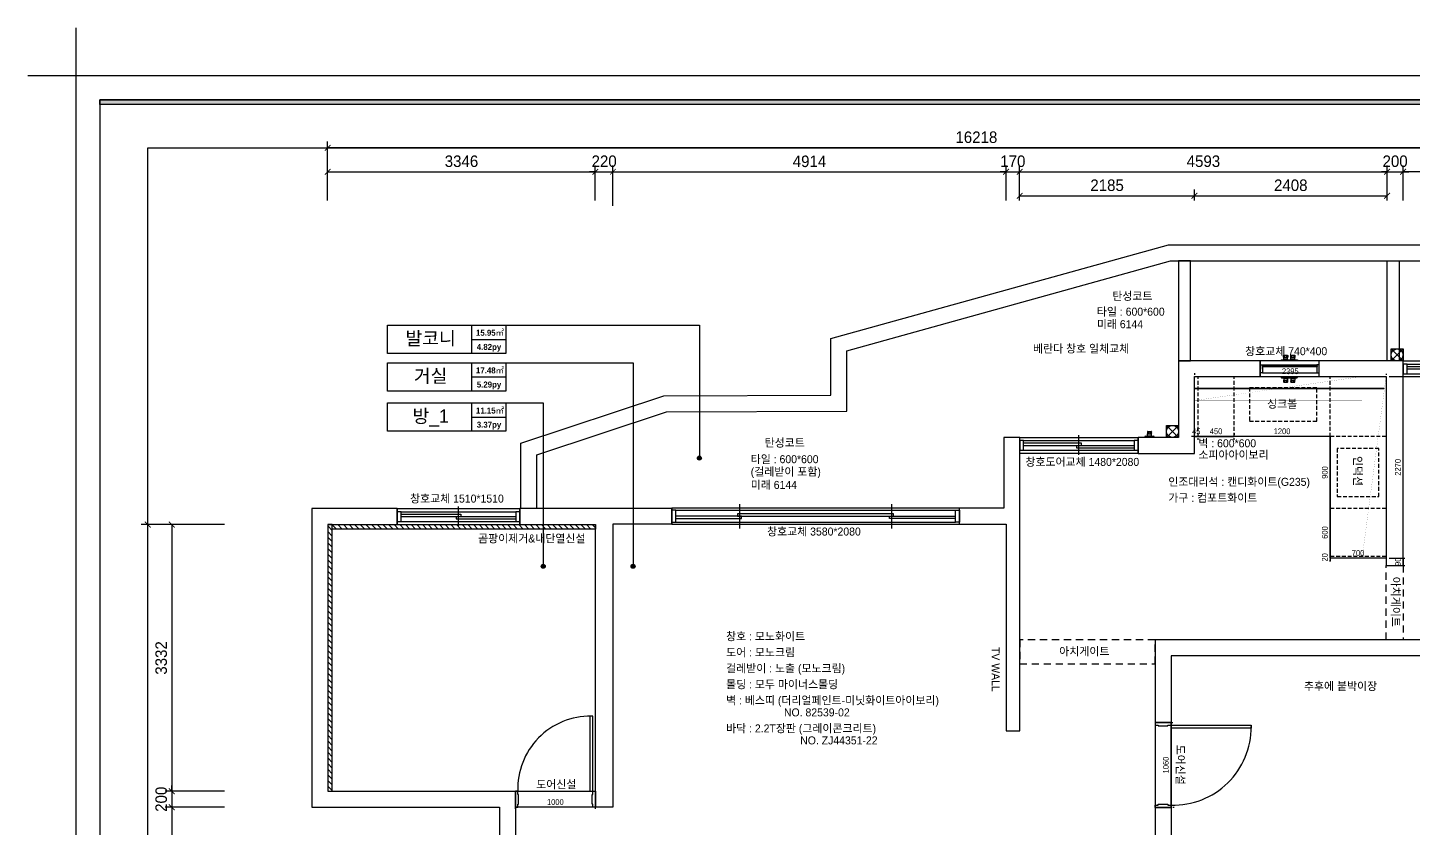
# Model space of a CAD drawing. Header units: millimetres. Extents: x 332171 to 384371, y 54317 to 89920.
# Drawn here: x 332171 to 349490, y 63334 to 73337 of the extents above; entities that cross this region are included whole.
import ezdxf
from ezdxf.enums import TextEntityAlignment as Align

# ---------------------------------------------------------------- set-up
doc = ezdxf.new("R2010")
doc.units = ezdxf.units.MM
doc.header["$LTSCALE"] = 60
doc.linetypes.add('DH-HID2', pattern=[1.2, 0.8, -0.4])
doc.linetypes.add('HID', pattern=[2.5, 1.5, -1])
for name, color, linetype in [('0-ELC TEXT', 7, 'Continuous'), ('03-TEXT', 3, 'Continuous'), ('04-WIN', 4, 'Continuous'), ('07-DIM WAL', 5, 'Continuous'), ('2CONTINUOUS', 2, 'Continuous'), ('3.기호.계단선', 30, 'Continuous'), ('_LIBR', 4, 'Continuous'), ('CO-DO-FR', 7, 'Continuous'), ('CO-DOOR', 8, 'Continuous'), ('F-DOOR', 6, 'Continuous'), ('fin', 5, 'Continuous'), ('FORM(YOURNAME)-1', 1, 'Continuous'), ('FORM(YOURNAME)-11', 1, 'Continuous'), ('FU-FURM', 251, 'DH-HID2'), ('설비', 140, 'Continuous')]:
    doc.layers.add(name, color=color, linetype=linetype)
doc.styles.add('YOURNAME', font='HY울릉도M.TTF')
doc.styles.add('넥슨고딕', font='NEXONLv1GothicBold.ttf')
doc.styles.add('코레일둥고', font='Korail_Round_Gothic_Medium.ttf')
doc.dimstyles.new('40', dxfattribs={"dimscale": 40, "dimtxt": 1.8, "dimasz": 0.9, "dimexe": 0.5, "dimexo": 1, "dimgap": 0.7, "dimtad": 1, "dimdec": 0, "dimzin": 0, "dimdsep": 46, "dimtxsty": 'YOURNAME', "dimblk": 'NONE', "dimcen": 0, "dimclrd": 1, "dimclre": 1, "dimclrt": 7, "dimadec": 0, "dimazin": 0, "dimtfac": 1, "dimtdec": 0, "dimtix": 1, "dimtmove": 2, "dimatfit": 3, "dimldrblk": 'NONE', "dimfxl": 1, "dimtolj": 1, "dimtzin": 0, "dimarcsym": 0})
doc.dimstyles.new('YOURNAME-80', dxfattribs={"dimscale": 80, "dimtxt": 1.8, "dimasz": 0.9, "dimexe": 1, "dimexo": 3, "dimgap": 0.7, "dimtad": 1, "dimdec": 0, "dimzin": 0, "dimdsep": 46, "dimtxsty": 'YOURNAME', "dimblk": 'ARCHTICK', "dimcen": 0, "dimclrd": 1, "dimclre": 1, "dimclrt": 7, "dimadec": 0, "dimazin": 0, "dimtfac": 1, "dimtdec": 0, "dimtix": 1, "dimtmove": 2, "dimatfit": 3, "dimldrblk": 'ARCHTICK', "dimfxl": 1, "dimtolj": 1, "dimtzin": 0, "dimarcsym": 0})

# ---------------------------------------------------------------- blocks, each defined once
blk = doc.blocks.new('FORM-ELEVATION')
at = {"layer": 'FORM(YOURNAME)-11'}
h = blk.add_hatch(color=256, dxfattribs=at)
h.dxf.hatch_style = 1
h.paths.add_polyline_path([(-10309, 35708), (71691, 35708), (71691, 35508), (-10309, 35508)])
h.paths.add_polyline_path([(-10309, -21492), (71691, -21492), (71691, -21692), (-10309, -21692)])
at = {"layer": 'Defpoints', "color": 1}
blk.add_lwpolyline([(-11309, 38708), (-11309, 36708), (-13309, 36708)], dxfattribs=at)
at = {"layer": 'Defpoints', "color": 158}
for points in [[(-10309, -21692), (71691, -21692), (71691, 35708), (-10309, 35708)], [(-8309, 33708), (61071, 33708), (61071, -19692), (-8309, -19692)]]:
    blk.add_lwpolyline(points, close=True, dxfattribs=at)
at = {"layer": 'FORM(YOURNAME)-11', "color": 250}
blk.add_lwpolyline([(-11309, -22692), (72691, -22692), (72691, 36708), (-11309, 36708)], close=True, dxfattribs=at)
at = {"layer": 'FORM(YOURNAME)-11'}
blk.add_lwpolyline([(-10309, 35708), (71691, 35708), (71691, 35508), (-10309, 35508)], close=True, dxfattribs=at)
at = {"layer": 'FORM(YOURNAME)-11', "color": 3, "style": 'YOURNAME'}
for tag, height, p in [('1', 450, (71041, -1219)), ('2', 450, (71041, -1863)), ('3', 450, (71041, -3150)), ('4', 450, (71041, -5081)), ('5', 515, (71041, -7398)), ('6', 515, (71041, -9650)), ('7', 515, (71041, -11903)), ('8', 515, (71041, -14155)), ('9', 515, (71041, -16408)), ('10', 515, (66791, -18596)), ('11', 515, (71041, -18660)), ('12', 515, (66791, -20848)), ('13', 515, (71041, -20848))]:
    blk.add_attdef(tag, text='', height=height, dxfattribs=at).set_placement(p, align=Align.MIDDLE_RIGHT)
blk = doc.blocks.new('A$C004A4CAE')
at = {"layer": 'fin', "color": 6}
for p, q in [((0, 0), (0, 5)), ((200, 15), (10, 15)), ((36, 69), (36, 70)), ((84, 69), (36, 69)), ((51, 63), (36, 63)), ((51, 57), (36, 57)), ((51, 51), (36, 51)), ((36, 23), (36, 45)), ((84, 45), (36, 45)), ((82, 72), (38, 72)), ((82, 21), (38, 21)), ((43, 15), (43, 21)), ((84, 63), (69, 63)), ((84, 57), (69, 57)), ((84, 51), (69, 51)), ((77, 15), (77, 21)), ((84, 69), (84, 70)), ((84, 23), (84, 45)), ((126, 69), (126, 70)), ((174, 69), (126, 69)), ((141, 63), (126, 63)), ((141, 57), (126, 57)), ((141, 51), (126, 51)), ((174, 45), (126, 45)), ((126, 23), (126, 45)), ((172, 72), (128, 72)), ((172, 21), (128, 21)), ((133, 15), (133, 21)), ((174, 63), (159, 63)), ((174, 57), (159, 57)), ((174, 51), (159, 51)), ((167, 15), (167, 21)), ((174, 69), (174, 70)), ((174, 23), (174, 45)), ((210, 0), (210, 5))]:
    blk.add_line(p, q, dxfattribs=at)
for centre, radius, start, end in [((10, 5), 10, 90, 180), ((36, 66), 3, 90, 270), ((36, 60), 3, 90, 270), ((36, 54), 3, 90, 270), ((36, 48), 3, 90, 270), ((38, 70), 2, 90, 180), ((38, 23), 2, 180, 270), ((51, 66), 3, 90, 270), ((51, 60), 3, 90, 270), ((51, 54), 3, 90, 270), ((51, 48), 3, 90, 270), ((69, 66), 3, 270, 90), ((69, 60), 3, 270, 90), ((69, 54), 3, 270, 90), ((69, 48), 3, 270, 90), ((82, 70), 2, 0, 90), ((82, 23), 2, 270, 0), ((84, 66), 3, 270, 90), ((84, 60), 3, 270, 90), ((84, 54), 3, 270, 90), ((84, 48), 3, 270, 90), ((126, 66), 3, 90, 270), ((126, 60), 3, 90, 270), ((126, 54), 3, 90, 270), ((126, 48), 3, 90, 270), ((128, 70), 2, 90, 180), ((128, 23), 2, 180, 270), ((141, 66), 3, 90, 270), ((141, 60), 3, 90, 270), ((141, 54), 3, 90, 270), ((141, 48), 3, 90, 270), ((159, 66), 3, 270, 90), ((159, 60), 3, 270, 90), ((159, 54), 3, 270, 90), ((159, 48), 3, 270, 90), ((172, 70), 2, 0, 90), ((172, 23), 2, 270, 0), ((174, 66), 3, 270, 90), ((174, 60), 3, 270, 90), ((174, 54), 3, 270, 90), ((174, 48), 3, 270, 90), ((200, 5), 10, 0, 90)]:
    blk.add_arc(centre, radius, start, end, dxfattribs=at)
blk = doc.blocks.new('floorplan')
for p, q in [((381756, 101735), (381906, 101585)), ((381756, 101585), (381906, 101735)), ((378948, 100780), (379098, 100630)), ((378948, 100630), (379098, 100780))]:
    blk.add_line(p, q)
at = {"color": 8}
for points in [[(379248, 102835), (379098, 102835), (379098, 101585), (379248, 101585)], [(381708, 102835), (381858, 102835), (381858, 101585), (381708, 101585)]]:
    blk.add_lwpolyline(points, close=True, dxfattribs=at)
for points in [[(381756, 101735), (381906, 101735), (381906, 101585), (381756, 101585)], [(378948, 100780), (379098, 100780), (379098, 100630), (378948, 100630)]]:
    blk.add_lwpolyline(points, close=True)
for centre in [(381831, 101660), (379023, 100705)]:
    blk.add_circle(centre, 75)
at = {"layer": '04-WIN'}
blk.add_line((372698, 100947), (374953, 100957), dxfattribs=at)
for points in [[(370879, 99742), (370879, 100557), (372665, 101147), (374753, 101156), (374753, 101864), (378973, 103035), (383408, 103035)], [(374953, 100957), (374953, 101712), (379000, 102835), (383408, 102835)], [(371079, 99742), (371079, 100412), (372698, 100947)]]:
    blk.add_lwpolyline(points, dxfattribs=at)
for points in [[(380118, 101390), (380858, 101390), (380858, 101585), (380118, 101585)], [(381906, 101585), (383416, 101585), (383416, 101385), (381906, 101385)], [(378593, 100430), (377113, 100430), (377113, 100630), (378593, 100630)], [(370866, 99539), (369333, 99539), (369333, 99740), (370866, 99740)], [(372765, 99547), (376360, 99547), (376360, 99747), (372765, 99747)], [(378806, 96005), (379006, 96005), (379006, 97065), (378806, 97065)], [(370809, 96207), (371809, 96207), (371809, 96007), (370809, 96007)]]:
    blk.add_lwpolyline(points, close=True, dxfattribs=at)
at = {"layer": '2CONTINUOUS'}
for p, q in [((380118, 101390), (380118, 101585)), ((380858, 101390), (380858, 101585)), ((381906, 101585), (380858, 101585)), ((381906, 99030), (381906, 101585)), ((379298, 100430), (379298, 101390)), ((379298, 101390), (380118, 101390)), ((380858, 101390), (381693, 101390)), ((381693, 101390), (381693, 99030)), ((377113, 96964), (377113, 100630)), ((378593, 100430), (378593, 100630)), ((378593, 100430), (379298, 100430)), ((372765, 99547), (372765, 99743)), ((376360, 99547), (376360, 99747)), ((376360, 99547), (376943, 99547)), ((376943, 99547), (376943, 96964)), ((381693, 99030), (381906, 99030)), ((384681, 98100), (378806, 98100)), ((378806, 98100), (378806, 97065)), ((378806, 97065), (379006, 97065)), ((376943, 96964), (377113, 96964)), ((378806, 96005), (379006, 96005)), ((378806, 96005), (378806, 95050))]:
    blk.add_line(p, q, dxfattribs=at)
for points in [[(380118, 101585), (379098, 101585), (379098, 100630), (378593, 100630)], [(377113, 100630), (376913, 100630), (376913, 99747), (376360, 99747)], [(369333, 99740), (368263, 99739), (368263, 96007), (370609, 96007), (370609, 94552), (370999, 94552), (370999, 94047), (370874, 94047), (370874, 93847)], [(369333, 99740), (369333, 99539), (368463, 99539), (368463, 96207), (370809, 96207), (370809, 94752), (372659, 94752), (372659, 94592), (372479, 94592), (372479, 94642), (371199, 94642), (371199, 93847), (370874, 93847)], [(372765, 99743), (370866, 99742)], [(372765, 99547), (372029, 99547), (372029, 96007), (371809, 96007), (371809, 99539), (370866, 99539), (370866, 99742)], [(383283, 96935), (383283, 97900), (379006, 97900), (379006, 97065)], [(379006, 96005), (379006, 94880)]]:
    blk.add_lwpolyline(points, dxfattribs=at)
at = {"layer": 'fin', "color": 6}
for p, q in [((378676, 100630), (378676, 100635)), ((378686, 100645), (378786, 100645)), ((378712, 100699), (378712, 100700)), ((378712, 100699), (378760, 100699)), ((378712, 100693), (378727, 100693)), ((378712, 100687), (378727, 100687)), ((378712, 100681), (378727, 100681)), ((378712, 100653), (378712, 100675)), ((378712, 100675), (378760, 100675)), ((378714, 100702), (378758, 100702)), ((378714, 100651), (378758, 100651)), ((378719, 100645), (378719, 100651)), ((378745, 100693), (378760, 100693)), ((378745, 100687), (378760, 100687)), ((378745, 100681), (378760, 100681)), ((378753, 100645), (378753, 100651)), ((378760, 100699), (378760, 100700)), ((378760, 100653), (378760, 100675)), ((378796, 100630), (378796, 100635))]:
    blk.add_line(p, q, dxfattribs=at)
for centre, radius, start, end in [((378686, 100635), 10, 90, 180), ((378712, 100696), 3, 90, 270), ((378712, 100690), 3, 90, 270), ((378712, 100684), 3, 90, 270), ((378712, 100678), 3, 90, 270), ((378714, 100700), 2, 90, 180), ((378714, 100653), 2, 180, 270), ((378727, 100696), 3, 90, 270), ((378727, 100690), 3, 90, 270), ((378727, 100684), 3, 90, 270), ((378727, 100678), 3, 90, 270), ((378745, 100696), 3, 270, 90), ((378745, 100690), 3, 270, 90), ((378745, 100684), 3, 270, 90), ((378745, 100678), 3, 270, 90), ((378758, 100700), 2, 0, 90), ((378758, 100653), 2, 270, 0), ((378760, 100696), 3, 270, 90), ((378760, 100690), 3, 270, 90), ((378760, 100684), 3, 270, 90), ((378760, 100678), 3, 270, 90), ((378786, 100635), 10, 0, 90)]:
    blk.add_arc(centre, radius, start, end, dxfattribs=at)
at = {"xscale": -1}
blk.add_blockref('A$C004A4CAE', (380587, 101585), dxfattribs=at)
at = {"rotation": 180}
blk.add_blockref('A$C004A4CAE', (380587, 101390), dxfattribs=at)
blk = doc.blocks.new('_ArchTick')
at = {"color": 0, "linetype": 'ByBlock', "const_width": 0.15}
blk.add_lwpolyline([(-0.5, -0.5), (0.5, 0.5)], dxfattribs=at)
blk = doc.blocks.new('*D14')
at = {"layer": '07-DIM WAL', "color": 1, "lineweight": -2}
for p, q in [((349363, 71177), (349363, 71617)), ((352138, 71537), (349363, 71537)), ((352138, 71177), (352138, 71617))]:
    blk.add_line(p, q, dxfattribs=at)
at = {"layer": 'Defpoints', "color": 0}
for p in [(349363, 71537), (349363, 70937), (352138, 70937)]:
    blk.add_point(p, dxfattribs=at)
at = {"layer": '07-DIM WAL', "color": 1, "lineweight": -2, "xscale": 72, "yscale": 72, "zscale": 72, "rotation": 180}
blk.add_blockref('_ArchTick', (349363, 71537), dxfattribs=at)
at = {"layer": '07-DIM WAL', "color": 1, "lineweight": -2, "xscale": 72, "yscale": 72, "zscale": 72}
blk.add_blockref('_ArchTick', (352138, 71537), dxfattribs=at)
at = {"layer": '07-DIM WAL', "color": 7, "insert": (350751, 71668), "char_height": 144, "attachment_point": 5, "style": 'YOURNAME'}
blk.add_mtext('\\A1;2775', dxfattribs=at)
blk = doc.blocks.new('*D15')
at = {"layer": '07-DIM WAL', "color": 1, "lineweight": -2}
for p, q in [((335920, 71177), (335920, 71917)), ((352138, 71177), (352138, 71917)), ((352138, 71837), (335920, 71837))]:
    blk.add_line(p, q, dxfattribs=at)
at = {"layer": 'Defpoints', "color": 0}
for p in [(335920, 71837), (335920, 70937), (352138, 70937)]:
    blk.add_point(p, dxfattribs=at)
at = {"layer": '07-DIM WAL', "color": 1, "lineweight": -2, "xscale": 72, "yscale": 72, "zscale": 72, "rotation": 180}
blk.add_blockref('_ArchTick', (335920, 71837), dxfattribs=at)
at = {"layer": '07-DIM WAL', "color": 1, "lineweight": -2, "xscale": 72, "yscale": 72, "zscale": 72}
blk.add_blockref('_ArchTick', (352138, 71837), dxfattribs=at)
at = {"layer": '07-DIM WAL', "color": 7, "insert": (344029, 71968), "char_height": 144, "attachment_point": 5, "style": 'YOURNAME'}
blk.add_mtext('\\A1;16218', dxfattribs=at)
blk = doc.blocks.new('*D16')
at = {"layer": '07-DIM WAL', "color": 1, "lineweight": -2}
for p, q in [((335920, 71177), (335920, 71617)), ((335920, 71537), (339266, 71537)), ((339266, 71177), (339266, 71617))]:
    blk.add_line(p, q, dxfattribs=at)
at = {"layer": 'Defpoints', "color": 0}
for p in [(339266, 71537), (335920, 70937), (339266, 70937)]:
    blk.add_point(p, dxfattribs=at)
at = {"layer": '07-DIM WAL', "color": 1, "lineweight": -2, "xscale": 72, "yscale": 72, "zscale": 72, "rotation": 180}
blk.add_blockref('_ArchTick', (335920, 71537), dxfattribs=at)
at = {"layer": '07-DIM WAL', "color": 1, "lineweight": -2, "xscale": 72, "yscale": 72, "zscale": 72}
blk.add_blockref('_ArchTick', (339266, 71537), dxfattribs=at)
at = {"layer": '07-DIM WAL', "color": 7, "insert": (337593, 71668), "char_height": 144, "attachment_point": 5, "style": 'YOURNAME'}
blk.add_mtext('\\A1;3346', dxfattribs=at)
blk = doc.blocks.new('*D17')
at = {"layer": '07-DIM WAL', "color": 1, "lineweight": -2}
for p, q in [((339266, 71537), (339194, 71537)), ((339266, 71177), (339266, 71617)), ((339266, 71537), (339486, 71537)), ((339486, 71111), (339486, 71617)), ((339486, 71537), (339558, 71537))]:
    blk.add_line(p, q, dxfattribs=at)
at = {"layer": 'Defpoints', "color": 0}
for p in [(339486, 71537), (339266, 70937), (339486, 70871)]:
    blk.add_point(p, dxfattribs=at)
at = {"layer": '07-DIM WAL', "color": 1, "lineweight": -2, "xscale": 72, "yscale": 72, "zscale": 72}
blk.add_blockref('_ArchTick', (339266, 71537), dxfattribs=at)
at = {"layer": '07-DIM WAL', "color": 1, "lineweight": -2, "xscale": 72, "yscale": 72, "zscale": 72, "rotation": 180}
blk.add_blockref('_ArchTick', (339486, 71537), dxfattribs=at)
at = {"layer": '07-DIM WAL', "color": 7, "insert": (339376, 71668), "char_height": 144, "attachment_point": 5, "style": 'YOURNAME'}
blk.add_mtext('\\A1;220', dxfattribs=at)
blk = doc.blocks.new('*D18')
at = {"layer": '07-DIM WAL', "color": 1, "lineweight": -2}
for p, q in [((339486, 71111), (339486, 71617)), ((339486, 71537), (344400, 71537)), ((344400, 71177), (344400, 71617))]:
    blk.add_line(p, q, dxfattribs=at)
at = {"layer": 'Defpoints', "color": 0}
for p in [(344400, 71537), (339486, 70871), (344400, 70937)]:
    blk.add_point(p, dxfattribs=at)
at = {"layer": '07-DIM WAL', "color": 1, "lineweight": -2, "xscale": 72, "yscale": 72, "zscale": 72, "rotation": 180}
blk.add_blockref('_ArchTick', (339486, 71537), dxfattribs=at)
at = {"layer": '07-DIM WAL', "color": 1, "lineweight": -2, "xscale": 72, "yscale": 72, "zscale": 72}
blk.add_blockref('_ArchTick', (344400, 71537), dxfattribs=at)
at = {"layer": '07-DIM WAL', "color": 7, "insert": (341943, 71667), "char_height": 144, "attachment_point": 5, "style": 'YOURNAME'}
blk.add_mtext('\\A1;4914', dxfattribs=at)
blk = doc.blocks.new('*D19')
at = {"layer": '07-DIM WAL', "color": 1, "lineweight": -2}
for p, q in [((344400, 71537), (344328, 71537)), ((344400, 71177), (344400, 71617)), ((344400, 71537), (344570, 71537)), ((344570, 71177), (344570, 71617)), ((344570, 71537), (344642, 71537))]:
    blk.add_line(p, q, dxfattribs=at)
at = {"layer": 'Defpoints', "color": 0}
for p in [(344570, 71537), (344400, 70937), (344570, 70937)]:
    blk.add_point(p, dxfattribs=at)
at = {"layer": '07-DIM WAL', "color": 1, "lineweight": -2, "xscale": 72, "yscale": 72, "zscale": 72}
blk.add_blockref('_ArchTick', (344400, 71537), dxfattribs=at)
at = {"layer": '07-DIM WAL', "color": 1, "lineweight": -2, "xscale": 72, "yscale": 72, "zscale": 72, "rotation": 180}
blk.add_blockref('_ArchTick', (344570, 71537), dxfattribs=at)
at = {"layer": '07-DIM WAL', "color": 7, "insert": (344485, 71668), "char_height": 144, "attachment_point": 5, "style": 'YOURNAME'}
blk.add_mtext('\\A1;170', dxfattribs=at)
blk = doc.blocks.new('*D20')
at = {"layer": '07-DIM WAL', "color": 1, "lineweight": -2}
for p, q in [((344570, 71177), (344570, 71617)), ((344570, 71537), (349163, 71537)), ((349163, 71177), (349163, 71617))]:
    blk.add_line(p, q, dxfattribs=at)
at = {"layer": 'Defpoints', "color": 0}
for p in [(349163, 71537), (344570, 70937), (349163, 70937)]:
    blk.add_point(p, dxfattribs=at)
at = {"layer": '07-DIM WAL', "color": 1, "lineweight": -2, "xscale": 72, "yscale": 72, "zscale": 72, "rotation": 180}
blk.add_blockref('_ArchTick', (344570, 71537), dxfattribs=at)
at = {"layer": '07-DIM WAL', "color": 1, "lineweight": -2, "xscale": 72, "yscale": 72, "zscale": 72}
blk.add_blockref('_ArchTick', (349163, 71537), dxfattribs=at)
at = {"layer": '07-DIM WAL', "color": 7, "insert": (346867, 71668), "char_height": 144, "attachment_point": 5, "style": 'YOURNAME'}
blk.add_mtext('\\A1;4593', dxfattribs=at)
blk = doc.blocks.new('*D21')
at = {"layer": '07-DIM WAL', "color": 1, "lineweight": -2}
for p, q in [((349163, 71537), (349091, 71537)), ((349163, 71177), (349163, 71617)), ((349163, 71537), (349363, 71537)), ((349363, 71177), (349363, 71617)), ((349363, 71537), (349435, 71537))]:
    blk.add_line(p, q, dxfattribs=at)
at = {"layer": 'Defpoints', "color": 0}
for p in [(349363, 71537), (349163, 70937), (349363, 70937)]:
    blk.add_point(p, dxfattribs=at)
at = {"layer": '07-DIM WAL', "color": 1, "lineweight": -2, "xscale": 72, "yscale": 72, "zscale": 72}
blk.add_blockref('_ArchTick', (349163, 71537), dxfattribs=at)
at = {"layer": '07-DIM WAL', "color": 1, "lineweight": -2, "xscale": 72, "yscale": 72, "zscale": 72, "rotation": 180}
blk.add_blockref('_ArchTick', (349363, 71537), dxfattribs=at)
at = {"layer": '07-DIM WAL', "color": 7, "insert": (349263, 71668), "char_height": 144, "attachment_point": 5, "style": 'YOURNAME'}
blk.add_mtext('\\A1;200', dxfattribs=at)
blk = doc.blocks.new('*D22')
at = {"layer": '07-DIM WAL', "color": 1, "lineweight": -2}
for p, q in [((344570, 71177), (344570, 71317)), ((344570, 71237), (346755, 71237)), ((346755, 71177), (346755, 71317))]:
    blk.add_line(p, q, dxfattribs=at)
at = {"layer": 'Defpoints', "color": 0}
for p in [(346755, 71237), (344570, 70937), (346755, 70937)]:
    blk.add_point(p, dxfattribs=at)
at = {"layer": '07-DIM WAL', "color": 1, "lineweight": -2, "xscale": 72, "yscale": 72, "zscale": 72, "rotation": 180}
blk.add_blockref('_ArchTick', (344570, 71237), dxfattribs=at)
at = {"layer": '07-DIM WAL', "color": 1, "lineweight": -2, "xscale": 72, "yscale": 72, "zscale": 72}
blk.add_blockref('_ArchTick', (346755, 71237), dxfattribs=at)
at = {"layer": '07-DIM WAL', "color": 7, "insert": (345663, 71368), "char_height": 144, "attachment_point": 5, "style": 'YOURNAME'}
blk.add_mtext('\\A1;2185', dxfattribs=at)
blk = doc.blocks.new('*D23')
at = {"layer": '07-DIM WAL', "color": 1, "lineweight": -2}
for p, q in [((346755, 71177), (346755, 71317)), ((346755, 71237), (349163, 71237)), ((349163, 71177), (349163, 71317))]:
    blk.add_line(p, q, dxfattribs=at)
at = {"layer": 'Defpoints', "color": 0}
for p in [(349163, 71237), (346755, 70937), (349163, 70937)]:
    blk.add_point(p, dxfattribs=at)
at = {"layer": '07-DIM WAL', "color": 1, "lineweight": -2, "xscale": 72, "yscale": 72, "zscale": 72, "rotation": 180}
blk.add_blockref('_ArchTick', (346755, 71237), dxfattribs=at)
at = {"layer": '07-DIM WAL', "color": 1, "lineweight": -2, "xscale": 72, "yscale": 72, "zscale": 72}
blk.add_blockref('_ArchTick', (349163, 71237), dxfattribs=at)
at = {"layer": '07-DIM WAL', "color": 7, "insert": (347959, 71368), "char_height": 144, "attachment_point": 5, "style": 'YOURNAME'}
blk.add_mtext('\\A1;2408', dxfattribs=at)
blk = doc.blocks.new('*D43')
at = {"layer": '07-DIM WAL', "color": 1, "lineweight": -2}
for p, q in [((334631, 67128), (333591, 67128)), ((333671, 57231), (333671, 67128)), ((334631, 57231), (333591, 57231))]:
    blk.add_line(p, q, dxfattribs=at)
at = {"layer": 'Defpoints', "color": 0}
for p in [(333671, 67128), (334871, 67128), (334871, 57231)]:
    blk.add_point(p, dxfattribs=at)
at = {"layer": '07-DIM WAL', "color": 1, "lineweight": -2, "xscale": 72, "yscale": 72, "zscale": 72}
for p, rotation in [((333671, 67128), 90), ((333671, 57231), 270)]:
    blk.add_blockref('_ArchTick', p, dxfattribs=dict(at, rotation=rotation))
at = {"layer": '07-DIM WAL', "color": 7, "insert": (333540, 62179), "char_height": 144, "attachment_point": 5, "rotation": 90, "style": 'YOURNAME'}
blk.add_mtext('\\A1;9897', dxfattribs=at)
blk = doc.blocks.new('*D44')
at = {"layer": '07-DIM WAL', "color": 1, "lineweight": -2}
for p, q in [((334631, 67128), (333891, 67128)), ((333971, 67128), (333971, 63796)), ((334631, 63796), (333891, 63796))]:
    blk.add_line(p, q, dxfattribs=at)
at = {"layer": 'Defpoints', "color": 0}
for p in [(334871, 67128), (333971, 63796), (334871, 63796)]:
    blk.add_point(p, dxfattribs=at)
at = {"layer": '07-DIM WAL', "color": 1, "lineweight": -2, "xscale": 72, "yscale": 72, "zscale": 72}
for p, rotation in [((333971, 67128), 90), ((333971, 63796), 270)]:
    blk.add_blockref('_ArchTick', p, dxfattribs=dict(at, rotation=rotation))
at = {"layer": '07-DIM WAL', "color": 7, "insert": (333840, 65462), "char_height": 144, "attachment_point": 5, "rotation": 90, "style": 'YOURNAME'}
blk.add_mtext('\\A1;3332', dxfattribs=at)
blk = doc.blocks.new('*D45')
at = {"layer": '07-DIM WAL', "color": 1, "lineweight": -2}
for p, q in [((334631, 63796), (333891, 63796)), ((333971, 63796), (333971, 63868)), ((333971, 63796), (333971, 63596)), ((334631, 63596), (333891, 63596)), ((333971, 63596), (333971, 63524))]:
    blk.add_line(p, q, dxfattribs=at)
at = {"layer": 'Defpoints', "color": 0}
for p in [(334871, 63796), (333971, 63596), (334871, 63596)]:
    blk.add_point(p, dxfattribs=at)
at = {"layer": '07-DIM WAL', "color": 1, "lineweight": -2, "xscale": 72, "yscale": 72, "zscale": 72}
for p, rotation in [((333971, 63796), 270), ((333971, 63596), 90)]:
    blk.add_blockref('_ArchTick', p, dxfattribs=dict(at, rotation=rotation))
at = {"layer": '07-DIM WAL', "color": 7, "insert": (333840, 63696), "char_height": 144, "attachment_point": 5, "rotation": 90, "style": 'YOURNAME'}
blk.add_mtext('\\A1;200', dxfattribs=at)
blk = doc.blocks.new('*D46')
at = {"layer": '07-DIM WAL', "color": 1, "lineweight": -2}
for p, q in [((334631, 63596), (333891, 63596)), ((333971, 63596), (333971, 62425)), ((334631, 62425), (333891, 62425))]:
    blk.add_line(p, q, dxfattribs=at)
at = {"layer": 'Defpoints', "color": 0}
for p in [(334871, 63596), (333971, 62425), (334871, 62425)]:
    blk.add_point(p, dxfattribs=at)
at = {"layer": '07-DIM WAL', "color": 1, "lineweight": -2, "xscale": 72, "yscale": 72, "zscale": 72}
for p, rotation in [((333971, 63596), 90), ((333971, 62425), 270)]:
    blk.add_blockref('_ArchTick', p, dxfattribs=dict(at, rotation=rotation))
at = {"layer": '07-DIM WAL', "color": 7, "insert": (333840, 63011), "char_height": 144, "attachment_point": 5, "rotation": 90, "style": 'YOURNAME'}
blk.add_mtext('\\A1;1170', dxfattribs=at)
blk = doc.blocks.new('AUDIT_I_020313153326-146')
at = {"color": 0, "linetype": 'Continuous'}
for p, q in [((50, 0), (1450, 0)), ((750, -180), (750, 70)), ((50, -60), (1450, -60)), ((50, -120), (1450, -120))]:
    blk.add_line(p, q, dxfattribs=at)
for points in [[(0, 0), (0, -120), (50, -120), (50, 0)], [(1450, 0), (1450, -120), (1500, -120), (1500, 0)]]:
    blk.add_lwpolyline(points, close=True, dxfattribs=at)
for points in [[(50, -30), (780, -30), (780, -60)], [(720, -60), (720, -90), (1450, -90)]]:
    blk.add_lwpolyline(points, dxfattribs=at)
blk = doc.blocks.new('*D52')
at = {"layer": '07-DIM WAL', "color": 1, "lineweight": -2}
for p, q in [((349190, 68979), (349383, 68979)), ((349363, 66709), (349363, 68979)), ((349190, 66709), (349383, 66709))]:
    blk.add_line(p, q, dxfattribs=at)
at = {"layer": 'Defpoints', "color": 0}
for p in [(349150, 68979), (349363, 68979), (349150, 66709)]:
    blk.add_point(p, dxfattribs=at)
at = {"layer": '07-DIM WAL', "color": 7, "insert": (349298, 67844), "char_height": 72, "attachment_point": 5, "rotation": 90, "style": 'YOURNAME'}
blk.add_mtext('\\A1;2270', dxfattribs=at)
blk = doc.blocks.new('_None')
blk = doc.blocks.new('*D53')
at = {"layer": '07-DIM WAL', "color": 1, "lineweight": -2}
for p, q in [((346755, 69019), (346755, 68999)), ((346755, 68979), (349150, 68979)), ((349150, 69014), (349150, 68999))]:
    blk.add_line(p, q, dxfattribs=at)
at = {"layer": 'Defpoints', "color": 0}
for p in [(346755, 68979), (349150, 68979), (349150, 68974)]:
    blk.add_point(p, dxfattribs=at)
at = {"layer": '07-DIM WAL', "color": 7, "insert": (347953, 69044), "char_height": 72, "attachment_point": 5, "style": 'YOURNAME'}
blk.add_mtext('\\A1;2395', dxfattribs=at)
blk = doc.blocks.new('*D56')
at = {"layer": '07-DIM WAL', "color": 1, "lineweight": -2}
for p, q in [((346403, 64654), (346483, 64654)), ((346463, 64654), (346463, 63594)), ((346503, 63594), (346483, 63594))]:
    blk.add_line(p, q, dxfattribs=at)
at = {"layer": 'Defpoints', "color": 0}
for p in [(346363, 64654), (346463, 63594), (346463, 63594)]:
    blk.add_point(p, dxfattribs=at)
at = {"layer": '07-DIM WAL', "color": 7, "insert": (346398, 64124), "char_height": 72, "attachment_point": 5, "rotation": 90, "style": 'YOURNAME'}
blk.add_mtext('\\A1;1060', dxfattribs=at)
blk = doc.blocks.new('*D59')
at = {"layer": '07-DIM WAL', "color": 1, "lineweight": -2}
for p, q in [((338266, 63731), (338266, 63576)), ((339266, 63596), (338266, 63596)), ((339266, 63656), (339266, 63576))]:
    blk.add_line(p, q, dxfattribs=at)
at = {"layer": 'Defpoints', "color": 0}
for p in [(338266, 63771), (338266, 63596), (339266, 63696)]:
    blk.add_point(p, dxfattribs=at)
at = {"layer": '07-DIM WAL', "color": 7, "insert": (338766, 63661), "char_height": 72, "attachment_point": 5, "style": 'YOURNAME'}
blk.add_mtext('\\A1;1000', dxfattribs=at)
blk = doc.blocks.new('*D111')
at = {"layer": '07-DIM WAL', "color": 1, "lineweight": -2}
for p, q in [((348450, 68229), (348450, 67329)), ((348490, 68229), (348470, 68229)), ((348490, 67329), (348470, 67329))]:
    blk.add_line(p, q, dxfattribs=at)
at = {"layer": 'Defpoints', "color": 0}
for p in [(348450, 68229), (348450, 67329), (348450, 67329)]:
    blk.add_point(p, dxfattribs=at)
at = {"layer": '07-DIM WAL', "color": 7, "insert": (348385, 67779), "char_height": 72, "attachment_point": 5, "rotation": 90, "style": 'YOURNAME'}
blk.add_mtext('\\A1;900', dxfattribs=at)
blk = doc.blocks.new('*D112')
at = {"layer": '07-DIM WAL', "color": 1, "lineweight": -2}
for p, q in [((348450, 67329), (348450, 66729)), ((348490, 67329), (348470, 67329)), ((348490, 66729), (348470, 66729))]:
    blk.add_line(p, q, dxfattribs=at)
at = {"layer": 'Defpoints', "color": 0}
for p in [(348450, 67329), (348450, 66729), (348450, 66729)]:
    blk.add_point(p, dxfattribs=at)
at = {"layer": '07-DIM WAL', "color": 7, "insert": (348385, 67029), "char_height": 72, "attachment_point": 5, "rotation": 90, "style": 'YOURNAME'}
blk.add_mtext('\\A1;600', dxfattribs=at)
blk = doc.blocks.new('*D113')
at = {"layer": '07-DIM WAL', "color": 1, "lineweight": -2}
for p, q in [((348450, 66729), (348450, 66765)), ((348450, 66729), (348450, 66709)), ((348450, 66709), (348450, 66673)), ((348490, 66729), (348470, 66729)), ((348490, 66709), (348470, 66709))]:
    blk.add_line(p, q, dxfattribs=at)
at = {"layer": 'Defpoints', "color": 0}
for p in [(348450, 66729), (348450, 66709), (348450, 66709)]:
    blk.add_point(p, dxfattribs=at)
at = {"layer": '07-DIM WAL', "color": 7, "insert": (348385, 66719), "char_height": 72, "attachment_point": 5, "rotation": 90, "style": 'YOURNAME'}
blk.add_mtext('\\A1;20', dxfattribs=at)
blk = doc.blocks.new('*D114')
at = {"layer": '07-DIM WAL', "color": 1, "lineweight": -2}
for p, q in [((349150, 66709), (348450, 66709)), ((348450, 66669), (348450, 66689)), ((349150, 66749), (349150, 66729))]:
    blk.add_line(p, q, dxfattribs=at)
at = {"layer": 'Defpoints', "color": 0}
for p in [(348450, 66709), (348450, 66709), (349150, 66709)]:
    blk.add_point(p, dxfattribs=at)
at = {"layer": '07-DIM WAL', "color": 7, "insert": (348800, 66774), "char_height": 72, "attachment_point": 5, "style": 'YOURNAME'}
blk.add_mtext('\\A1;700', dxfattribs=at)
blk = doc.blocks.new('*D115')
at = {"layer": '07-DIM WAL', "color": 1, "lineweight": -2}
for p, q in [((349190, 66709), (349383, 66709)), ((349363, 66709), (349363, 66745)), ((349363, 66709), (349363, 66619)), ((349190, 66619), (349383, 66619)), ((349363, 66619), (349363, 66583))]:
    blk.add_line(p, q, dxfattribs=at)
at = {"layer": 'Defpoints', "color": 0}
for p in [(349150, 66709), (349150, 66619), (349363, 66619)]:
    blk.add_point(p, dxfattribs=at)
at = {"layer": '07-DIM WAL', "color": 7, "insert": (349298, 66664), "char_height": 72, "attachment_point": 5, "rotation": 90, "style": 'YOURNAME'}
blk.add_mtext('\\A1;90', dxfattribs=at)
blk = doc.blocks.new('*D116')
at = {"layer": '07-DIM WAL', "color": 1, "lineweight": -2}
for p, q in [((348450, 68229), (347250, 68229)), ((347250, 68189), (347250, 68209)), ((348450, 68189), (348450, 68209))]:
    blk.add_line(p, q, dxfattribs=at)
at = {"layer": 'Defpoints', "color": 0}
for p in [(347250, 68229), (347250, 68229), (348450, 68229)]:
    blk.add_point(p, dxfattribs=at)
at = {"layer": '07-DIM WAL', "color": 7, "insert": (347850, 68294), "char_height": 72, "attachment_point": 5, "style": 'YOURNAME'}
blk.add_mtext('\\A1;1200', dxfattribs=at)
blk = doc.blocks.new('*D117')
at = {"layer": '07-DIM WAL', "color": 1, "lineweight": -2}
for p, q in [((347250, 68269), (347250, 68249)), ((346800, 68229), (347250, 68229)), ((346800, 68189), (346800, 68209))]:
    blk.add_line(p, q, dxfattribs=at)
at = {"layer": 'Defpoints', "color": 0}
for p in [(346800, 68229), (347250, 68229), (347250, 68229)]:
    blk.add_point(p, dxfattribs=at)
at = {"layer": '07-DIM WAL', "color": 7, "insert": (347025, 68294), "char_height": 72, "attachment_point": 5, "style": 'YOURNAME'}
blk.add_mtext('\\A1;450', dxfattribs=at)
blk = doc.blocks.new('*D118')
at = {"layer": '07-DIM WAL', "color": 1, "lineweight": -2}
for p, q in [((346755, 68229), (346719, 68229)), ((346755, 68229), (346800, 68229)), ((346755, 68189), (346755, 68209)), ((346800, 68229), (346836, 68229)), ((346800, 68189), (346800, 68209))]:
    blk.add_line(p, q, dxfattribs=at)
at = {"layer": 'Defpoints', "color": 0}
for p in [(346755, 68229), (346800, 68229), (346800, 68229)]:
    blk.add_point(p, dxfattribs=at)
at = {"layer": '07-DIM WAL', "color": 7, "insert": (346778, 68293), "char_height": 72, "attachment_point": 5, "style": 'YOURNAME'}
blk.add_mtext('\\A1;45', dxfattribs=at)

msp = doc.modelspace()

# ---------------------------------------------------------------- hatches: boundary and pattern name
at = {"layer": '0-ELC TEXT'}
h = msp.add_hatch(color=256, dxfattribs=at)
h.dxf.hatch_style = 1
edge = h.paths.add_edge_path()
edge.add_arc((340566.6, 67958.9), 25, -270, 90, ccw=False)
h = msp.add_hatch(color=256, dxfattribs=at)
h.dxf.hatch_style = 1
edge = h.paths.add_edge_path()
edge.add_arc((340566.6, 67958.9), 25, -270, 90, ccw=False)
h = msp.add_hatch(color=256, dxfattribs=at)
h.dxf.hatch_style = 1
edge = h.paths.add_edge_path()
edge.add_arc((338614.4, 66607), 25, -270, 90, ccw=False)
h = msp.add_hatch(color=256, dxfattribs=at)
h.dxf.hatch_style = 1
edge = h.paths.add_edge_path()
edge.add_arc((338614.4, 66607), 25, -270, 90, ccw=False)
h = msp.add_hatch(color=256, dxfattribs=at)
h.dxf.hatch_style = 1
edge = h.paths.add_edge_path()
edge.add_arc((339737.7, 66607), 25, -270, 90, ccw=False)
h = msp.add_hatch(color=256, dxfattribs=at)
h.dxf.hatch_style = 1
edge = h.paths.add_edge_path()
edge.add_arc((339737.7, 66607), 25, -270, 90, ccw=False)
at = {"layer": '3.기호.계단선'}
h = msp.add_hatch(dxfattribs=at)
h.set_pattern_fill('_USER', color=256, scale=50, angle=135, pattern_type=0)
h.set_pattern_definition([(135, (-449.736, -1266.353), (-35.355339, -35.355339), [])])
h.paths.add_polyline_path([(337405.4, 67127.7), (335976.3, 67127.7), (335975.4, 67072.7), (337405.4, 67072.7)])
h.paths.add_polyline_path([(335975.4, 67127.7), (335920.4, 67127.7), (335920.4, 66406), (335975.4, 66406)])
h.paths.add_polyline_path([(339266.4, 67127.7), (337405.4, 67127.7), (337405.4, 67072.7), (339266.4, 67072.7)])
h.paths.add_polyline_path([(335975.4, 66406), (335920.4, 66406), (335920.4, 63797.7), (335975.4, 63797.7)])

# ---------------------------------------------------------------- linework, layer by layer
at = {"layer": '0-ELC TEXT'}
for p, q in [((337724, 69266), (337724, 69619.7)), ((337724, 69442.9), (338148.7, 69442.9)), ((337724, 68795.9), (337724, 69149.6)), ((337724, 68972.7), (338148.7, 68972.7)), ((337724, 68294), (337724, 68647.8)), ((337724, 68470.9), (338148.7, 68470.9))]:
    msp.add_line(p, q, dxfattribs=at)
for points in [[(336666.8, 69619.7), (338148.7, 69619.7), (338148.7, 69266), (336666.8, 69266)], [(336666.8, 69149.6), (338148.7, 69149.6), (338148.7, 68795.9), (336666.8, 68795.9)], [(336666.8, 68647.8), (338148.7, 68647.8), (338148.7, 68294), (336666.8, 68294)]]:
    msp.add_lwpolyline(points, close=True, dxfattribs=at)
for points in [[(338148.7, 69619.7), (340566.6, 69619.7), (340566.6, 67958.9)], [(338148.7, 69149.6), (339737.7, 69149.6), (339737.7, 66607)], [(338148.7, 68647.8), (338614.4, 68647.8), (338614.4, 66607)]]:
    msp.add_lwpolyline(points, dxfattribs=at)
for centre in [(340566.6, 67958.9), (340566.6, 67958.9), (338614.4, 66607), (338614.4, 66607), (339737.7, 66607), (339737.7, 66607)]:
    msp.add_circle(centre, 25, dxfattribs=at)
at = {"layer": '04-WIN', "linetype": 'Continuous'}
for p, q in [((347575.4, 69126.2), (347605.4, 69126.2)), ((347575.4, 69117.2), (347575.4, 69126.2)), ((347605.4, 69112), (347599.8, 69110.2)), ((347599.8, 69110.2), (347599.8, 69103.8)), ((347601.9, 69109), (347601.9, 69105)), ((348288.8, 69109), (347601.9, 69109)), ((347605.4, 69126.2), (347605.4, 69112)), ((347605.4, 69126.2), (348285.4, 69126.2)), ((347605.4, 69112.8), (347608.1, 69111.4)), ((347608.1, 69111.4), (347608.6, 69110.4)), ((347608.6, 69110.4), (347609.2, 69109)), ((348282.1, 69110.4), (348281.5, 69109)), ((348282.6, 69111.4), (348282.1, 69110.4)), ((348285.4, 69112.8), (348282.6, 69111.4)), ((348285.4, 69126.2), (348285.4, 69112)), ((348315.4, 69126.2), (348285.4, 69126.2)), ((348285.4, 69126.2), (348285.4, 69112)), ((348285.4, 69112), (348290.9, 69110.2)), ((348288.8, 69109), (348288.8, 69105)), ((348288.8, 69105), (348288.8, 69109)), ((348290.9, 69110.2), (348290.9, 69103.8)), ((348315.4, 69117.2), (348315.4, 69126.2)), ((347575.4, 69026.2), (347575.4, 69035.2)), ((347605.4, 69026.2), (347575.4, 69026.2)), ((347599.8, 69103.8), (347605.4, 69102)), ((347601.9, 69105), (348288.8, 69105)), ((347605.4, 69101.2), (347608.1, 69102.6)), ((347605.4, 69102), (347605.4, 69026.2)), ((347605.4, 69071), (347605.4, 69102)), ((347605.4, 69026.2), (348285.4, 69026.2)), ((347608.1, 69102.6), (347608.6, 69103.6)), ((347608.6, 69103.6), (347609.2, 69105)), ((348282.1, 69103.6), (348281.5, 69105)), ((348282.6, 69102.6), (348282.1, 69103.6)), ((348285.4, 69101.2), (348282.6, 69102.6)), ((348290.9, 69103.8), (348285.4, 69102)), ((348285.4, 69102), (348285.4, 69026.2)), ((348285.4, 69026.2), (348315.4, 69026.2)), ((348315.4, 69026.2), (348315.4, 69035.2)), ((336839.7, 67287.3), (338274, 67287.3)), ((336839.7, 67228.1), (338274, 67228.1)), ((337556.9, 67109.7), (337556.9, 67356.4)), ((336839.7, 67168.9), (338274, 67168.9))]:
    msp.add_line(p, q, dxfattribs=at)
for points in [[(336790.4, 67287.3), (336790.4, 67168.9), (336839.7, 67168.9), (336839.7, 67287.3)], [(338274, 67287.3), (338274, 67168.9), (338323.4, 67168.9), (338323.4, 67287.3)]]:
    msp.add_lwpolyline(points, close=True, dxfattribs=at)
for points in [[(336839.7, 67257.7), (337586.5, 67257.7), (337586.5, 67228.1)], [(337527.3, 67228.1), (337527.3, 67198.5), (338274, 67198.5)]]:
    msp.add_lwpolyline(points, dxfattribs=at)
at = {"layer": '3.기호.계단선', "color": 10, "linetype": 'HID', "const_width": 20}
msp.add_lwpolyline([(346755.4, 68828.7), (349130.5, 68828.7)], dxfattribs=at)
at = {"layer": '3.기호.계단선'}
for points in [[(335920.4, 63797.7), (335975.4, 63797.7), (335975.4, 67127.7), (335920.4, 67127.7)], [(339266.4, 67127.7), (339266.4, 67072.7), (335975.4, 67072.7), (335976.3, 67127.7)]]:
    msp.add_lwpolyline(points, close=True, dxfattribs=at)
at = {"layer": '3.기호.계단선', "linetype": 'HID'}
msp.add_lwpolyline([(349150.4, 66618.7), (349363.4, 66618.7), (349363.4, 65688.7), (349150.4, 65688.7)], close=True, dxfattribs=at)
msp.add_lwpolyline([(346263.4, 65688.7), (344570.4, 65688.7), (344570.4, 65388.7), (346263.4, 65388.7), (346263.4, 65688.7)], dxfattribs=at)
at = {"layer": '_LIBR'}
for p, q in [((341069.8, 67383.7), (341069.8, 67078.7)), ((342969.8, 67383.9), (342969.8, 67078.9)), ((340272.3, 67308.7), (343767.3, 67308.9)), ((340272.3, 67158.7), (343767.3, 67158.9))]:
    msp.add_line(p, q, dxfattribs=at)
for points in [[(340222.3, 67158.7), (340272.3, 67158.7), (340272.3, 67308.7), (340222.3, 67308.7)], [(341044.8, 67233.7), (342994.8, 67233.9), (342994.8, 67263.9), (341044.8, 67263.7)], [(343817.3, 67158.9), (343767.3, 67158.9), (343767.3, 67308.9), (343817.3, 67308.9)]]:
    msp.add_lwpolyline(points, close=True, dxfattribs=at)
for points in [[(340272.3, 67203.7), (341094.8, 67203.7), (341094.8, 67233.7), (340272.3, 67233.7)], [(343767.3, 67203.9), (342944.8, 67203.9), (342944.8, 67233.9), (343767.3, 67233.9)]]:
    msp.add_lwpolyline(points, dxfattribs=at)
at = {"layer": 'CO-DO-FR'}
for points in [[(346463.4, 64653.7), (346263.4, 64653.7), (346263.4, 64623.7), (346303.4, 64623.7), (346303.4, 64613.7), (346423.4, 64613.7), (346423.4, 64623.7), (346463.4, 64623.7), (346463.4, 64653.7)], [(338266.4, 63795.7), (338266.4, 63595.7), (338296.4, 63595.7), (338296.4, 63635.7), (338306.4, 63635.7), (338306.4, 63755.7), (338296.4, 63755.7), (338296.4, 63795.7), (338266.4, 63795.7)], [(339266.4, 63795.7), (339266.4, 63595.7), (339236.4, 63595.7), (339236.4, 63635.7), (339226.4, 63635.7), (339226.4, 63755.7), (339236.4, 63755.7), (339236.4, 63795.7), (339266.4, 63795.7)], [(346463.4, 63593.7), (346263.4, 63593.7), (346263.4, 63623.7), (346303.4, 63623.7), (346303.4, 63633.7), (346423.4, 63633.7), (346423.4, 63623.7), (346463.4, 63623.7), (346463.4, 63593.7)]]:
    msp.add_lwpolyline(points, close=True, dxfattribs=at)
at = {"layer": 'CO-DOOR'}
for points in [[(339196.4, 64735.7), (339196.4, 63795.7), (339236.4, 63795.7), (339236.4, 64735.7)], [(347463.4, 64583.7), (346463.4, 64583.7), (346463.4, 64623.7), (347463.4, 64623.7)]]:
    msp.add_lwpolyline(points, close=True, dxfattribs=at)
for centre, radius, start, end in [((339206.4, 63825.3), 910.5, 89.3707, 181.86142), ((346493, 64593.7), 970.5, 268.25214, 0.59041)]:
    msp.add_arc(centre, radius, start, end, dxfattribs=at)
at = {"layer": 'F-DOOR', "const_width": 1}
for points in [[(349150.4, 68978.7), (346755.4, 68978.7), (346755.4, 68678.7), (348850.4, 68678.7), (348850.4, 66708.7), (349150.4, 66708.7), (349150.4, 68978.7), (348850.4, 66708.7)], [(346755.4, 68678.7), (348850.4, 68978.7), (348850.4, 68678.7)]]:
    msp.add_lwpolyline(points, dxfattribs=at)
at = {"layer": 'F-DOOR'}
msp.add_lwpolyline([(346755.4, 68978.7), (349150.4, 68978.7), (349150.4, 66708.7), (348450.4, 66708.7), (348450.4, 68228.7), (346755.4, 68228.7), (346755.4, 68978.7)], dxfattribs=at)
at = {"layer": 'FU-FURM'}
for p, q in [((346800.4, 68228.7), (346800.4, 68978.7)), ((347250.4, 68228.7), (347250.4, 68978.7)), ((348450.4, 68228.7), (348450.4, 68978.7)), ((349150.4, 68228.7), (348450.4, 68228.7)), ((349150.4, 67328.7), (348450.4, 67328.7)), ((349150.4, 67328.7), (348450.4, 67328.7)), ((349150.4, 66728.7), (348450.4, 66728.7))]:
    msp.add_line(p, q, dxfattribs=at)
for points in [[(347443.4, 68418.7), (348283.4, 68418.7), (348283.4, 68838.7), (347443.4, 68838.7)], [(348540.4, 68078.7), (348540.4, 67478.7), (349060.4, 67478.7), (349060.4, 68078.7)]]:
    msp.add_lwpolyline(points, close=True, dxfattribs=at)

# ---------------------------------------------------------------- block references
msp.add_blockref('floorplan', (-32542.6, -32411.6))
at = {"layer": '_LIBR'}
for p, xscale, yscale, zscale in [((349363.4, 69134.1), 1.006278642647773, 1.006278642647773, 1.006278642647773), ((344570.4, 68177.9), 0.9866666666666667, 0.9866666666666667, 0.9866666666666667)]:
    msp.add_blockref('AUDIT_I_020313153326-146', p, dxfattribs=dict(at, xscale=xscale, yscale=yscale, zscale=zscale))
at = {"layer": 'FORM(YOURNAME)-1', "xscale": 0.3000000000000002, "yscale": 0.3000000000000002, "zscale": 0.3000000000000002}
msp.add_blockref('FORM-ELEVATION', (336163.4, 61724.8), dxfattribs=at)

# ---------------------------------------------------------------- texts
at = {"layer": '0-ELC TEXT', "style": '코레일둥고'}
for s, p in [('베란다 창호 일체교체', (344737.5, 69276.9)), ('창호교체 740*400', (347388.8, 69244.7)), ('창호도어교체 1480*2080', (344642.3, 67861.6)), ('창호교체 1510*1510', (336950.8, 67403.2)), ('창호교체 3580*2080', (341413.1, 66991.5)), ('아치게이트', (345064.6, 65494.3)), ('추후에 붙박이장', (348123.8, 65059.9)), ('도어신설', (338526.8, 63831.8))]:
    msp.add_text(s, height=100, dxfattribs=at).set_placement(p)
for s, p in [('아치게이트', (349220.6, 66477.2)), ('TV WALL', (344220.2, 65599.3)), ('도어신설', (346529.5, 64378.3))]:
    msp.add_text(s, height=100, rotation=270, dxfattribs=at).set_placement(p)
at = {"layer": '03-TEXT'}
for s, height, style, p in [('발코니', 166.67, '코레일둥고', (337207.2, 69373.4)), ('15.95㎡', 75, '넥슨고딕', (337949.6, 69487.9)), ('4.82py', 75, '넥슨고딕', (337937.2, 69311.1)), ('17.48㎡', 75, '넥슨고딕', (337949.6, 69017.8)), ('거실', 166.67, '코레일둥고', (337207.2, 68903.3)), ('5.29py', 75, '넥슨고딕', (337937.2, 68841)), ('방_1', 166.67, '코레일둥고', (337207.2, 68401.5)), ('11.15㎡', 75, '넥슨고딕', (337949.6, 68516)), ('3.37py', 75, '넥슨고딕', (337937.2, 68339.1))]:
    msp.add_text(s, height=height, dxfattribs=dict(at, style=style)).set_placement(p, align=Align.CENTER)
at = {"layer": '3.기호.계단선', "style": '코레일둥고'}
msp.add_text('곰팡이제거&내단열신설', height=100, dxfattribs=at).set_placement((337800.6, 66904.9))
at = {"layer": 'FU-FURM', "style": '코레일둥고'}
msp.add_text('싱크볼', height=100, dxfattribs=at).set_placement((347663.4, 68587.3))
msp.add_text('인덕션', height=100, rotation=270, dxfattribs=at).set_placement((348746.5, 67985.7))
at = {"layer": '설비', "color": 140, "style": '코레일둥고'}
for s, p in [('탄성코트', (345727.9, 69934.8)), ('타일 : 600*600', (345535.1, 69738.7)), ('미래 6144', (345535.1, 69582.8)), ('탄성코트', (341381.7, 68100.9)), ('벽 : 600*600', (346804, 68094.4)), ('타일 : 600*600', (341208.6, 67895.3)), ('소피아아이보리', (346804, 67950.3)), ('(걸레받이 포함)', (341208.6, 67739.4)), ('인조대리석 : 캔디화이트(G235)', (346427.8, 67612.6)), ('미래 6144', (341208.6, 67574.2)), ('가구 : 컴포트화이트', (346427.8, 67412.6)), ('창호 : 모노화이트', (340900.8, 65681.7)), ('도어 : 모노크림', (340900.8, 65481.7)), ('걸레받이 : 노출 (모노크림)', (340900.8, 65281.7)), ('몰딩 : 모두 마이너스몰딩', (340900.8, 65081.7)), ('벽 : 베스띠 (더리얼페인트-미닛화이트아이보리)', (340900.8, 64881.7)), ('NO. 82539-02', (341624.1, 64731.7)), ('바닥 : 2.2T장판 (그레이콘크리트)', (340900.8, 64531.7)), ('NO. ZJ44351-22', (341827, 64381.7))]:
    msp.add_text(s, height=100, dxfattribs=at).set_placement(p)

# ---------------------------------------------------------------- dimensions: what is measured, and where the dimension line sits
at = {"layer": '07-DIM WAL'}
for base, p1, p2, dimstyle, picture, middle in [((335920.4, 71837.2), (352138.4, 70937.2), (335920.4, 70937.2), 'YOURNAME-80', '*D15', (344029.4, 71968.3)), ((339266.4, 71537.2), (335920.4, 70937.2), (339266.4, 70937.2), 'YOURNAME-80', '*D16', (337593.4, 71668.2)), ((339486.4, 71537.2), (339266.4, 70937.2), (339486.4, 70870.7), 'YOURNAME-80', '*D17', (339376.4, 71668.1)), ((344400.4, 71537.2), (339486.4, 70870.7), (344400.4, 70937.2), 'YOURNAME-80', '*D18', (341943.4, 71667)), ((344570.4, 71537.2), (344400.4, 70937.2), (344570.4, 70937.2), 'YOURNAME-80', '*D19', (344485.4, 71668.1)), ((349163.4, 71537.2), (344570.4, 70937.2), (349163.4, 70937.2), 'YOURNAME-80', '*D20', (346866.9, 71668.2)), ((349363.4, 71537.2), (349163.4, 70937.2), (349363.4, 70937.2), 'YOURNAME-80', '*D21', (349263.4, 71668.1)), ((349363.4, 71537.2), (352138.4, 70937.2), (349363.4, 70937.2), 'YOURNAME-80', '*D14', (350750.9, 71667.9)), ((346755.4, 71237.2), (344570.4, 70937.2), (346755.4, 70937.2), 'YOURNAME-80', '*D22', (345662.9, 71368.1)), ((349163.4, 71237.2), (346755.4, 70937.2), (349163.4, 70937.2), 'YOURNAME-80', '*D23', (347959.4, 71368.2)), ((349150.4, 68978.7), (346755.4, 68978.7), (349150.4, 68973.7), '40', '*D53', (347952.9, 69044.2)), ((346800.4, 68228.7), (346755.4, 68228.7), (346800.4, 68228.7), '40', '*D118', (346777.9, 68293.5)), ((347250.4, 68228.7), (346800.4, 68228.7), (347250.4, 68228.7), '40', '*D117', (347025.4, 68294.2)), ((347250.4, 68228.7), (348450.4, 68228.7), (347250.4, 68228.7), '40', '*D116', (347850.4, 68294.2)), ((348450.4, 66708.7), (349150.4, 66708.7), (348450.4, 66708.7), '40', '*D114', (348800.4, 66774.2)), ((338266.4, 63595.7), (339266.4, 63695.7), (338266.4, 63770.7), '40', '*D59', (338766.4, 63661.2))]:
    dim = msp.add_linear_dim(base=base, p1=p1, p2=p2, dimstyle=dimstyle, dxfattribs=at)
    dim.commit()
    dim.dimension.update_dxf_attribs({"geometry": picture, "text_midpoint": middle})
for base, p1, p2, dimstyle, picture, middle in [((349363.4, 68978.7), (349150.4, 66708.7), (349150.4, 68978.7), '40', '*D52', (349297.9, 67843.7)), ((348450.4, 67328.7), (348450.4, 68228.7), (348450.4, 67328.7), '40', '*D111', (348384.9, 67778.7)), ((348450.4, 66728.7), (348450.4, 67328.7), (348450.4, 66728.7), '40', '*D112', (348384.9, 67028.7)), ((333670.9, 67127.7), (334870.9, 57230.7), (334870.9, 67127.7), 'YOURNAME-80', '*D43', (333540, 62179.2)), ((333970.9, 63795.7), (334870.9, 67127.7), (334870.9, 63795.7), 'YOURNAME-80', '*D44', (333840, 65461.7)), ((348450.4, 66708.7), (348450.4, 66728.7), (348450.4, 66708.7), '40', '*D113', (348384.9, 66718.7)), ((349363.4, 66618.7), (349150.4, 66708.7), (349150.4, 66618.7), '40', '*D115', (349297.9, 66663.7)), ((346463.4, 63593.7), (346363.4, 64653.7), (346463.4, 63593.7), '40', '*D56', (346397.9, 64123.7)), ((333970.9, 63595.7), (334870.9, 63795.7), (334870.9, 63595.7), 'YOURNAME-80', '*D45', (333840, 63695.7)), ((333970.9, 62425.4), (334870.9, 63595.7), (334870.9, 62425.4), 'YOURNAME-80', '*D46', (333840, 63010.5))]:
    dim = msp.add_linear_dim(base=base, p1=p1, p2=p2, angle=90, dimstyle=dimstyle, dxfattribs=at)
    dim.commit()
    dim.dimension.update_dxf_attribs({"geometry": picture, "text_midpoint": middle})

doc.saveas('drawing.dxf')
